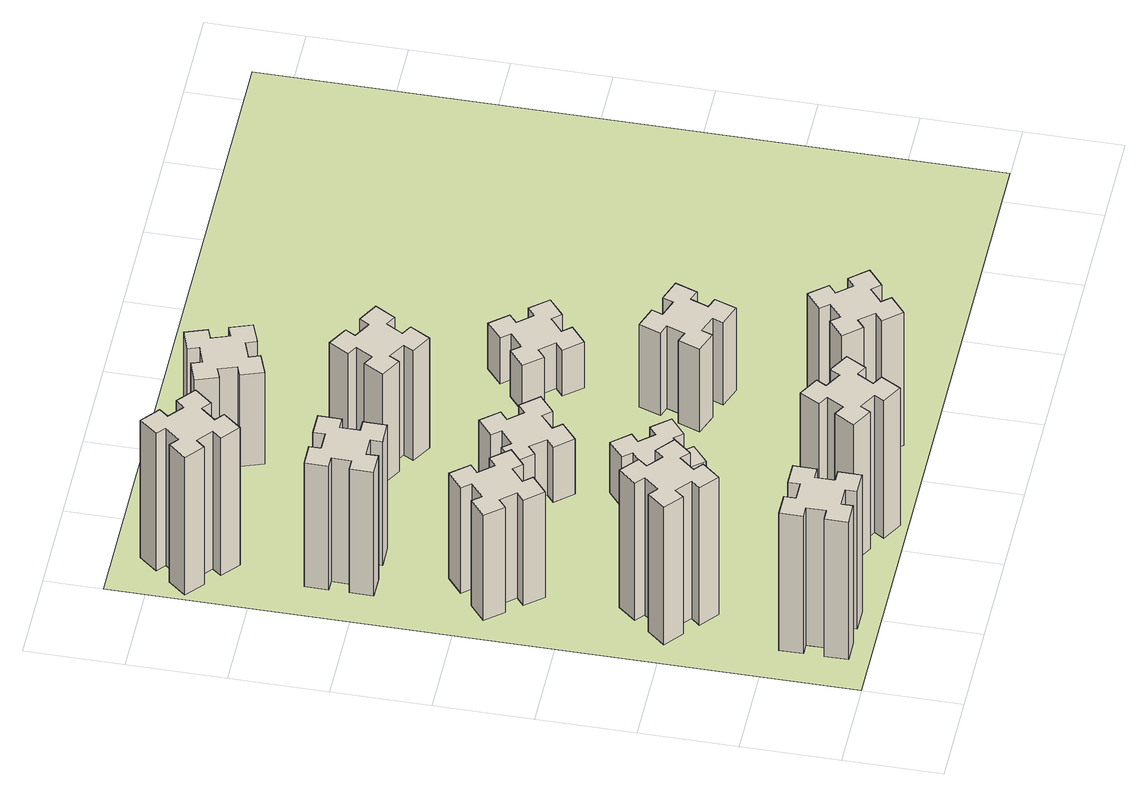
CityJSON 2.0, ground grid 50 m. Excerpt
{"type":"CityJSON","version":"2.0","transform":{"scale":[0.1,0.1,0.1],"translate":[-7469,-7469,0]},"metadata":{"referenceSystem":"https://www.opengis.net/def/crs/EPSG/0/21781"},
"CityObjects":{
"building1":{"type":"Building","attributes":{"class":"1000","function":"1000","usage":"1000","yearOfConstruction":2016,"roofType":"1000","measuredHeight":90,"storeysAboveGround":30,"storeysBelowGround":0},"geometry":[{"type":"Solid","lod":"1","boundaries":[[[[0,1,2,3,4,5,6,7,8,9,10,11,12,13,14,15,16,17,18,19]],[[17,16,20,21]],[[16,15,22,20]],[[15,14,23,22]],[[14,13,24,23]],[[13,12,25,24]],[[12,11,26,25]],[[11,10,27,26]],[[10,9,28,27]],[[9,8,29,28]],[[8,7,30,29]],[[7,6,31,30]],[[6,5,32,31]],[[5,4,33,32]],[[4,3,34,33]],[[3,2,35,34]],[[2,1,36,35]],[[1,0,37,36]],[[0,19,38,37]],[[19,18,39,38]],[[18,17,21,39]],[[24,25,26,27,28,29,30,31,32,33,34,35,36,37,38,39,21,20,22,23]]]]}]},
"building2":{"type":"Building","attributes":{"class":"1000","function":"1000","usage":"1000","yearOfConstruction":2016,"roofType":"1000","measuredHeight":90,"storeysAboveGround":30,"storeysBelowGround":0},"geometry":[{"type":"Solid","lod":"1","boundaries":[[[[40,41,42,43,44,45,46,47,48,49,50,51,52,53,54,55,56,57,58,59]],[[57,56,60,61]],[[56,55,62,60]],[[55,54,63,62]],[[54,53,64,63]],[[53,52,65,64]],[[52,51,66,65]],[[51,50,67,66]],[[50,49,68,67]],[[49,48,69,68]],[[48,47,70,69]],[[47,46,71,70]],[[46,45,72,71]],[[45,44,73,72]],[[44,43,74,73]],[[43,42,75,74]],[[42,41,76,75]],[[41,40,77,76]],[[40,59,78,77]],[[59,58,79,78]],[[58,57,61,79]],[[64,65,66,67,68,69,70,71,72,73,74,75,76,77,78,79,61,60,62,63]]]]}]},
"building3":{"type":"Building","attributes":{"class":"1000","function":"1000","usage":"1000","yearOfConstruction":2016,"roofType":"1000","measuredHeight":69,"storeysAboveGround":30,"storeysBelowGround":0},"geometry":[{"type":"Solid","lod":"1","boundaries":[[[[80,81,82,83,84,85,86,87,88,89,90,91,92,93,94,95,96,97,98,99]],[[97,96,100,101]],[[96,95,102,100]],[[95,94,103,102]],[[94,93,104,103]],[[93,92,105,104]],[[92,91,106,105]],[[91,90,107,106]],[[90,89,108,107]],[[89,88,109,108]],[[88,87,110,109]],[[87,86,111,110]],[[86,85,112,111]],[[85,84,113,112]],[[84,83,114,113]],[[83,82,115,114]],[[82,81,116,115]],[[81,80,117,116]],[[80,99,118,117]],[[99,98,119,118]],[[98,97,101,119]],[[104,105,106,107,108,109,110,111,112,113,114,115,116,117,118,119,101,100,102,103]]]]}]},
"building4":{"type":"Building","attributes":{"class":"1000","function":"1000","usage":"1000","yearOfConstruction":2016,"roofType":"1000","measuredHeight":81,"storeysAboveGround":30,"storeysBelowGround":0},"geometry":[{"type":"Solid","lod":"1","boundaries":[[[[120,121,122,123,124,125,126,127,128,129,130,131,132,133,134,135,136,137,138,139]],[[137,136,140,141]],[[136,135,142,140]],[[135,134,143,142]],[[134,133,144,143]],[[133,132,145,144]],[[132,131,146,145]],[[131,130,147,146]],[[130,129,148,147]],[[129,128,149,148]],[[128,127,150,149]],[[127,126,151,150]],[[126,125,152,151]],[[125,124,153,152]],[[124,123,154,153]],[[123,122,155,154]],[[122,121,156,155]],[[121,120,157,156]],[[120,139,158,157]],[[139,138,159,158]],[[138,137,141,159]],[[144,145,146,147,148,149,150,151,152,153,154,155,156,157,158,159,141,140,142,143]]]]}]},
"building5":{"type":"Building","attributes":{"class":"1000","function":"1000","usage":"1000","yearOfConstruction":2016,"roofType":"1000","measuredHeight":90,"storeysAboveGround":30,"storeysBelowGround":0},"geometry":[{"type":"Solid","lod":"1","boundaries":[[[[160,161,162,163,164,165,166,167,168,169,170,171,172,173,174,175,176,177,178,179]],[[177,176,180,181]],[[176,175,182,180]],[[175,174,183,182]],[[174,173,184,183]],[[173,172,185,184]],[[172,171,186,185]],[[171,170,187,186]],[[170,169,188,187]],[[169,168,189,188]],[[168,167,190,189]],[[167,166,191,190]],[[166,165,192,191]],[[165,164,193,192]],[[164,163,194,193]],[[163,162,195,194]],[[162,161,196,195]],[[161,160,197,196]],[[160,179,198,197]],[[179,178,199,198]],[[178,177,181,199]],[[184,185,186,187,188,189,190,191,192,193,194,195,196,197,198,199,181,180,182,183]]]]}]},
"building6":{"type":"Building","attributes":{"class":"1000","function":"1000","usage":"1000","yearOfConstruction":2016,"roofType":"1000","measuredHeight":90,"storeysAboveGround":30,"storeysBelowGround":0},"geometry":[{"type":"Solid","lod":"1","boundaries":[[[[200,201,202,203,204,205,206,207,208,209,210,211,212,213,214,215,216,217,218,219]],[[217,216,220,221]],[[216,215,222,220]],[[215,214,223,222]],[[214,213,224,223]],[[213,212,225,224]],[[212,211,226,225]],[[211,210,227,226]],[[210,209,228,227]],[[209,208,229,228]],[[208,207,230,229]],[[207,206,231,230]],[[206,205,232,231]],[[205,204,233,232]],[[204,203,234,233]],[[203,202,235,234]],[[202,201,236,235]],[[201,200,237,236]],[[200,219,238,237]],[[219,218,239,238]],[[218,217,221,239]],[[224,225,226,227,228,229,230,231,232,233,234,235,236,237,238,239,221,220,222,223]]]]}]},
"building7":{"type":"Building","attributes":{"class":"1000","function":"1000","usage":"1000","yearOfConstruction":2016,"roofType":"1000","measuredHeight":33,"storeysAboveGround":30,"storeysBelowGround":0},"geometry":[{"type":"Solid","lod":"1","boundaries":[[[[240,241,242,243,244,245,246,247,248,249,250,251,252,253,254,255,256,257,258,259]],[[257,256,260,261]],[[256,255,262,260]],[[255,254,263,262]],[[254,253,264,263]],[[253,252,265,264]],[[252,251,266,265]],[[251,250,267,266]],[[250,249,268,267]],[[249,248,269,268]],[[248,247,270,269]],[[247,246,271,270]],[[246,245,272,271]],[[245,244,273,272]],[[244,243,274,273]],[[243,242,275,274]],[[242,241,276,275]],[[241,240,277,276]],[[240,259,278,277]],[[259,258,279,278]],[[258,257,261,279]],[[264,265,266,267,268,269,270,271,272,273,274,275,276,277,278,279,261,260,262,263]]]]}]},
"building8":{"type":"Building","attributes":{"class":"1000","function":"1000","usage":"1000","yearOfConstruction":2016,"roofType":"1000","measuredHeight":36,"storeysAboveGround":30,"storeysBelowGround":0},"geometry":[{"type":"Solid","lod":"1","boundaries":[[[[280,281,282,283,284,285,286,287,288,289,290,291,292,293,294,295,296,297,298,299]],[[297,296,300,301]],[[296,295,302,300]],[[295,294,303,302]],[[294,293,304,303]],[[293,292,305,304]],[[292,291,306,305]],[[291,290,307,306]],[[290,289,308,307]],[[289,288,309,308]],[[288,287,310,309]],[[287,286,311,310]],[[286,285,312,311]],[[285,284,313,312]],[[284,283,314,313]],[[283,282,315,314]],[[282,281,316,315]],[[281,280,317,316]],[[280,299,318,317]],[[299,298,319,318]],[[298,297,301,319]],[[304,305,306,307,308,309,310,311,312,313,314,315,316,317,318,319,301,300,302,303]]]]}]},
"building9":{"type":"Building","attributes":{"class":"1000","function":"1000","usage":"1000","yearOfConstruction":2016,"roofType":"1000","measuredHeight":87,"storeysAboveGround":30,"storeysBelowGround":0},"geometry":[{"type":"Solid","lod":"1","boundaries":[[[[320,321,322,323,324,325,326,327,328,329,330,331,332,333,334,335,336,337,338,339]],[[337,336,340,341]],[[336,335,342,340]],[[335,334,343,342]],[[334,333,344,343]],[[333,332,345,344]],[[332,331,346,345]],[[331,330,347,346]],[[330,329,348,347]],[[329,328,349,348]],[[328,327,350,349]],[[327,326,351,350]],[[326,325,352,351]],[[325,324,353,352]],[[324,323,354,353]],[[323,322,355,354]],[[322,321,356,355]],[[321,320,357,356]],[[320,339,358,357]],[[339,338,359,358]],[[338,337,341,359]],[[344,345,346,347,348,349,350,351,352,353,354,355,356,357,358,359,341,340,342,343]]]]}]},
"building10":{"type":"Building","attributes":{"class":"1000","function":"1000","usage":"1000","yearOfConstruction":2016,"roofType":"1000","measuredHeight":72,"storeysAboveGround":30,"storeysBelowGround":0},"geometry":[{"type":"Solid","lod":"1","boundaries":[[[[360,361,362,363,364,365,366,367,368,369,370,371,372,373,374,375,376,377,378,379]],[[377,376,380,381]],[[376,375,382,380]],[[375,374,383,382]],[[374,373,384,383]],[[373,372,385,384]],[[372,371,386,385]],[[371,370,387,386]],[[370,369,388,387]],[[369,368,389,388]],[[368,367,390,389]],[[367,366,391,390]],[[366,365,392,391]],[[365,364,393,392]],[[364,363,394,393]],[[363,362,395,394]],[[362,361,396,395]],[[361,360,397,396]],[[360,379,398,397]],[[379,378,399,398]],[[378,377,381,399]],[[384,385,386,387,388,389,390,391,392,393,394,395,396,397,398,399,381,380,382,383]]]]}]},
"building11":{"type":"Building","attributes":{"class":"1000","function":"1000","usage":"1000","yearOfConstruction":2016,"roofType":"1000","measuredHeight":60,"storeysAboveGround":30,"storeysBelowGround":0},"geometry":[{"type":"Solid","lod":"1","boundaries":[[[[400,401,402,403,404,405,406,407,408,409,410,411,412,413,414,415,416,417,418,419]],[[417,416,420,421]],[[416,415,422,420]],[[415,414,423,422]],[[414,413,424,423]],[[413,412,425,424]],[[412,411,426,425]],[[411,410,427,426]],[[410,409,428,427]],[[409,408,429,428]],[[408,407,430,429]],[[407,406,431,430]],[[406,405,432,431]],[[405,404,433,432]],[[404,403,434,433]],[[403,402,435,434]],[[402,401,436,435]],[[401,400,437,436]],[[400,419,438,437]],[[419,418,439,438]],[[418,417,421,439]],[[424,425,426,427,428,429,430,431,432,433,434,435,436,437,438,439,421,420,422,423]]]]}]},
"building12":{"type":"Building","attributes":{"class":"1000","function":"1000","usage":"1000","yearOfConstruction":2016,"roofType":"1000","measuredHeight":54,"storeysAboveGround":30,"storeysBelowGround":0},"geometry":[{"type":"Solid","lod":"1","boundaries":[[[[440,441,442,443,444,445,446,447,448,449,450,451,452,453,454,455,456,457,458,459]],[[457,456,460,461]],[[456,455,462,460]],[[455,454,463,462]],[[454,453,464,463]],[[453,452,465,464]],[[452,451,466,465]],[[451,450,467,466]],[[450,449,468,467]],[[449,448,469,468]],[[448,447,470,469]],[[447,446,471,470]],[[446,445,472,471]],[[445,444,473,472]],[[444,443,474,473]],[[443,442,475,474]],[[442,441,476,475]],[[441,440,477,476]],[[440,459,478,477]],[[459,458,479,478]],[[458,457,461,479]],[[464,465,466,467,468,469,470,471,472,473,474,475,476,477,478,479,461,460,462,463]]]]}]},
"building13":{"type":"Building","attributes":{"class":"1000","function":"1000","usage":"1000","yearOfConstruction":2016,"roofType":"1000","measuredHeight":30,"storeysAboveGround":30,"storeysBelowGround":0},"geometry":[{"type":"Solid","lod":"1","boundaries":[[[[480,481,482,483,484,485,486,487,488,489,490,491,492,493,494,495,496,497,498,499]],[[497,496,500,501]],[[496,495,502,500]],[[495,494,503,502]],[[494,493,504,503]],[[493,492,505,504]],[[492,491,506,505]],[[491,490,507,506]],[[490,489,508,507]],[[489,488,509,508]],[[488,487,510,509]],[[487,486,511,510]],[[486,485,512,511]],[[485,484,513,512]],[[484,483,514,513]],[[483,482,515,514]],[[482,481,516,515]],[[481,480,517,516]],[[480,499,518,517]],[[499,498,519,518]],[[498,497,501,519]],[[504,505,506,507,508,509,510,511,512,513,514,515,516,517,518,519,501,500,502,503]]]]}]},
"landuse1":{"type":"LandUse","attributes":{"name":"plot1","function":"1010"},"geometry":[{"type":"MultiSurface","lod":"1","boundaries":[[[520,521,522,523]]]}]}
},
"vertices":[
[265,325,0],[265,225,0],[205,225,0],[205,105,0],[325,105,0],[325,165,0],[425,165,0],[425,105,0],[545,105,0],[545,225,0],[485,225,0],[485,325,0],[545,325,0],[545,445,0],[425,445,0],[425,385,0],[325,385,0],[325,445,0],[205,445,0],[205,325,0],[325,385,900],[325,445,900],[425,385,900],[425,445,900],[545,445,900],[545,325,900],[485,325,900],[485,225,900],[545,225,900],[545,105,900],[425,105,900],[425,165,900],[325,165,900],[325,105,900],[205,105,900],[205,225,900],[265,225,900],[265,325,900],[205,325,900],[205,445,900],
[484,1067,0],[408,1132,0],[446,1178,0],[354,1255,0],[277,1163,0],[323,1124,0],[259,1048,0],[213,1086,0],[136,994,0],[228,917,0],[266,963,0],[343,899,0],[304,853,0],[396,776,0],[473,868,0],[427,906,0],[492,983,0],[538,944,0],[615,1036,0],[523,1113,0],[492,983,900],[538,944,900],[427,906,900],[473,868,900],[396,776,900],[304,853,900],[343,899,900],[266,963,900],[228,917,900],[136,994,900],[213,1086,900],[259,1048,900],[323,1124,900],[277,1163,900],[354,1255,900],[446,1178,900],[408,1132,900],[484,1067,900],[523,1113,900],[615,1036,900],
[492,1888,0],[427,1964,0],[473,2003,0],[396,2095,0],[304,2018,0],[343,1972,0],[266,1907,0],[228,1953,0],[136,1876,0],[213,1784,0],[259,1823,0],[323,1746,0],[277,1708,0],[354,1616,0],[446,1693,0],[408,1739,0],[484,1803,0],[523,1757,0],[615,1834,0],[538,1926,0],[484,1803,690],[523,1757,690],[408,1739,690],[446,1693,690],[354,1616,690],[277,1708,690],[323,1746,690],[259,1823,690],[213,1784,690],[136,1876,690],[228,1953,690],[266,1907,690],[343,1972,690],[304,2018,690],[396,2095,690],[473,2003,690],[427,1964,690],[492,1888,690],[538,1926,690],[615,1834,690],
[485,2545,0],[485,2645,0],[545,2645,0],[545,2765,0],[425,2765,0],[425,2705,0],[325,2705,0],[325,2765,0],[205,2765,0],[205,2645,0],[265,2645,0],[265,2545,0],[205,2545,0],[205,2425,0],[325,2425,0],[325,2485,0],[425,2485,0],[425,2425,0],[545,2425,0],[545,2545,0],[425,2485,810],[425,2425,810],[325,2485,810],[325,2425,810],[205,2425,810],[205,2545,810],[265,2545,810],[265,2645,810],[205,2645,810],[205,2765,810],[325,2765,810],[325,2705,810],[425,2705,810],[425,2765,810],[545,2765,810],[545,2645,810],[485,2645,810],[485,2545,810],[545,2545,810],[545,2425,810],
[1214,346,0],[1127,396,0],[1157,448,0],[1053,508,0],[993,404,0],[1045,374,0],[995,287,0],[943,317,0],[883,213,0],[987,153,0],[1017,205,0],[1104,155,0],[1074,103,0],[1178,43,0],[1238,147,0],[1186,177,0],[1236,264,0],[1288,234,0],[1348,338,0],[1244,398,0],[1236,264,900],[1288,234,900],[1186,177,900],[1238,147,900],[1178,43,900],[1074,103,900],[1104,155,900],[1017,205,900],[987,153,900],[883,213,900],[943,317,900],[995,287,900],[1045,374,900],[993,404,900],[1053,508,900],[1157,448,900],[1127,396,900],[1214,346,900],[1244,398,900],[1348,338,900],
[384,3387,0],[308,3452,0],[346,3498,0],[254,3575,0],[177,3483,0],[223,3444,0],[159,3368,0],[113,3406,0],[36,3314,0],[128,3237,0],[166,3283,0],[243,3219,0],[204,3173,0],[296,3096,0],[373,3188,0],[327,3226,0],[392,3303,0],[438,3264,0],[515,3356,0],[423,3433,0],[392,3303,900],[438,3264,900],[327,3226,900],[373,3188,900],[296,3096,900],[204,3173,900],[243,3219,900],[166,3283,900],[128,3237,900],[36,3314,900],[113,3406,900],[159,3368,900],[223,3444,900],[177,3483,900],[254,3575,900],[346,3498,900],[308,3452,900],[384,3387,900],[423,3433,900],[515,3356,900],
[1083,1332,0],[1006,1267,0],[968,1313,0],[876,1236,0],[953,1144,0],[999,1183,0],[1063,1106,0],[1017,1068,0],[1094,976,0],[1186,1053,0],[1148,1099,0],[1224,1163,0],[1263,1117,0],[1355,1194,0],[1278,1286,0],[1232,1248,0],[1167,1324,0],[1213,1363,0],[1136,1455,0],[1044,1378,0],[1167,1324,330],[1213,1363,330],[1232,1248,330],[1278,1286,330],[1355,1194,330],[1263,1117,330],[1224,1163,330],[1148,1099,330],[1186,1053,330],[1094,976,330],[1017,1068,330],[1063,1106,330],[999,1183,330],[953,1144,330],[876,1236,330],[968,1313,330],[1006,1267,330],[1083,1332,330],[1044,1378,330],[1136,1455,330],
[1083,1972,0],[1006,1907,0],[968,1953,0],[876,1876,0],[953,1784,0],[999,1823,0],[1063,1746,0],[1017,1708,0],[1094,1616,0],[1186,1693,0],[1148,1739,0],[1224,1803,0],[1263,1757,0],[1355,1834,0],[1278,1926,0],[1232,1888,0],[1167,1964,0],[1213,2003,0],[1136,2095,0],[1044,2018,0],[1167,1964,360],[1213,2003,360],[1232,1888,360],[1278,1926,360],[1355,1834,360],[1263,1757,360],[1224,1803,360],[1148,1739,360],[1186,1693,360],[1094,1616,360],[1017,1708,360],[1063,1746,360],[999,1823,360],[953,1784,360],[876,1876,360],[968,1953,360],[1006,1907,360],[1083,1972,360],[1044,2018,360],[1136,2095,360],
[1639,343,0],[1703,266,0],[1657,228,0],[1734,136,0],[1826,213,0],[1788,259,0],[1864,323,0],[1903,277,0],[1995,354,0],[1918,446,0],[1872,408,0],[1807,484,0],[1853,523,0],[1776,615,0],[1684,538,0],[1723,492,0],[1646,427,0],[1608,473,0],[1516,396,0],[1593,304,0],[1646,427,870],[1608,473,870],[1723,492,870],[1684,538,870],[1776,615,870],[1853,523,870],[1807,484,870],[1872,408,870],[1918,446,870],[1995,354,870],[1903,277,870],[1864,323,870],[1788,259,870],[1826,213,870],[1734,136,870],[1657,228,870],[1703,266,870],[1639,343,870],[1593,304,870],[1516,396,870],
[1314,2666,0],[1227,2716,0],[1257,2768,0],[1153,2828,0],[1093,2724,0],[1145,2694,0],[1095,2607,0],[1043,2637,0],[983,2533,0],[1087,2473,0],[1117,2525,0],[1204,2475,0],[1174,2423,0],[1278,2363,0],[1338,2467,0],[1286,2497,0],[1336,2584,0],[1388,2554,0],[1448,2658,0],[1344,2718,0],[1336,2584,720],[1388,2554,720],[1286,2497,720],[1338,2467,720],[1278,2363,720],[1174,2423,720],[1204,2475,720],[1117,2525,720],[1087,2473,720],[983,2533,720],[1043,2637,720],[1095,2607,720],[1145,2694,720],[1093,2724,720],[1153,2828,720],[1257,2768,720],[1227,2716,720],[1314,2666,720],[1344,2718,720],[1448,2658,720],
[1125,3456,0],[1031,3422,0],[1010,3478,0],[897,3437,0],[939,3324,0],[995,3345,0],[1029,3251,0],[973,3230,0],[1014,3117,0],[1127,3159,0],[1106,3215,0],[1200,3249,0],[1220,3193,0],[1333,3234,0],[1292,3347,0],[1236,3326,0],[1202,3420,0],[1258,3440,0],[1217,3553,0],[1104,3512,0],[1202,3420,600],[1258,3440,600],[1236,3326,600],[1292,3347,600],[1333,3234,600],[1220,3193,600],[1200,3249,600],[1106,3215,600],[1127,3159,600],[1014,3117,600],[973,3230,600],[1029,3251,600],[995,3345,600],[939,3324,600],[897,3437,600],[1010,3478,600],[1031,3422,600],[1125,3456,600],[1104,3512,600],[1217,3553,600],
[1769,1300,0],[1735,1206,0],[1679,1227,0],[1637,1114,0],[1750,1073,0],[1771,1129,0],[1865,1095,0],[1844,1039,0],[1957,997,0],[1998,1110,0],[1942,1131,0],[1976,1225,0],[2032,1204,0],[2073,1317,0],[1960,1358,0],[1940,1302,0],[1846,1336,0],[1867,1392,0],[1754,1433,0],[1713,1320,0],[1846,1336,540],[1867,1392,540],[1940,1302,540],[1960,1358,540],[2073,1317,540],[2032,1204,540],[1976,1225,540],[1942,1131,540],[1998,1110,540],[1957,997,540],[1844,1039,540],[1865,1095,540],[1771,1129,540],[1750,1073,540],[1637,1114,540],[1679,1227,540],[1735,1206,540],[1769,1300,540],[1713,1320,540],[1754,1433,540],
[1972,1988,0],[1907,2064,0],[1953,2103,0],[1876,2195,0],[1784,2118,0],[1823,2072,0],[1746,2007,0],[1708,2053,0],[1616,1976,0],[1693,1884,0],[1739,1923,0],[1803,1846,0],[1757,1808,0],[1834,1716,0],[1926,1793,0],[1888,1839,0],[1964,1903,0],[2003,1857,0],[2095,1934,0],[2018,2026,0],[1964,1903,300],[2003,1857,300],[1888,1839,300],[1926,1793,300],[1834,1716,300],[1757,1808,300],[1803,1846,300],[1739,1923,300],[1693,1884,300],[1616,1976,300],[1708,2053,300],[1746,2007,300],[1823,2072,300],[1784,2118,300],[1876,2195,300],[1953,2103,300],[1907,2064,300],[1972,1988,300],[2018,2026,300],[2095,1934,300],
[5,3705,0],[3705,3705,0],[3705,5,0],[5,5,0]
]}
